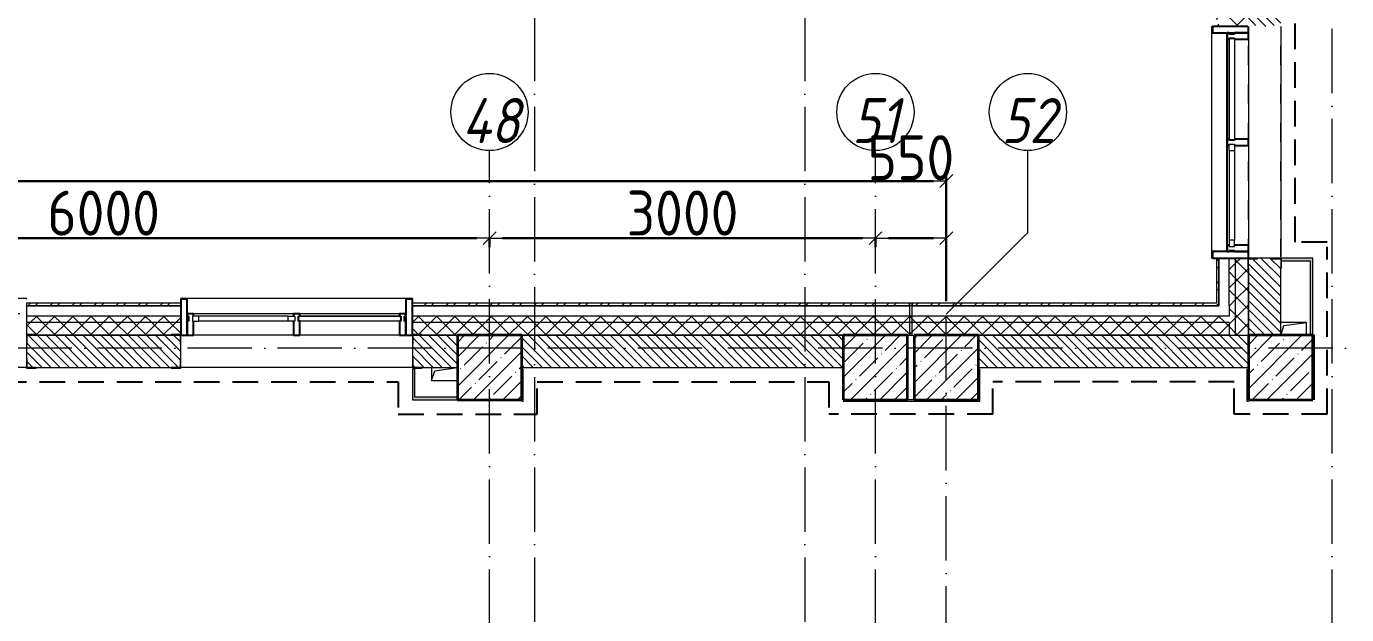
# Model space of a CAD drawing. Header units: millimetres. Extents: x -213536 to 1564669, y -45299 to 942238.
# Drawn here: x -143267 to -133005, y 117113 to 121683 of the extents above; entities that cross this region are included whole.
import ezdxf

# ---------------------------------------------------------------- set-up
doc = ezdxf.new("R2010")
doc.units = ezdxf.units.MM
for name, pattern in [('50_200_ШТРИХ_1Т_ш5_п1_п1_', [700, 500, -100, 0, -100]), ('Штрих короткий', [300, 150, -150]), ('Штриховая _2 мм - 1 мм_', [300, 200, -100])]:
    doc.linetypes.add(name, pattern=pattern)
for name, color, linetype, lineweight in [('0-1', 7, 'Continuous', 5), ('0-2', 7, 'Continuous', 9), ('Импосты витража', 7, 'Continuous', 9), ('Импосты витража-1', 7, 'Continuous', 25), ('Каркас_Импост', 7, 'Continuous', 13), ('Каркас_Импост-1', 7, 'Continuous', 9), ('Несущие колонны', 7, 'Continuous', 9), ('Несущие колонны-1', 7, 'Continuous', 35), ('Обобщенные модели', 7, 'Continuous', 9), ('Общие ребра', 7, 'Continuous', 9), ('Окна', 7, 'Continuous', 9), ('Оси', 7, 'Continuous', 9), ('Оси-1', 7, 'Continuous', 20), ('Оси-2', 7, '50_200_ШТРИХ_1Т_ш5_п1_п1_', 9), ('Остекление-1', 7, 'Continuous', 9), ('Перемычка-1', 7, 'Штрих короткий', 9), ('Размеры', 7, 'Continuous', 15), ('Стены', 7, 'Continuous', 9), ('Стены-1', 7, 'Continuous', 13), ('Штриховка разреза-1', 7, 'Continuous', 9)]:
    doc.layers.add(name, color=color, linetype=linetype, lineweight=lineweight)
doc.layers.add('СТ-1_1', color=7, linetype='Штриховая _2 мм - 1 мм_', lineweight=90, true_color=0x888888)
doc.layers.add('Штриховка разреза-3', color=7, linetype='Continuous', lineweight=9, true_color=0x0080ff)
doc.layers.get('0-2').off()
doc.styles.add('ISOCPEUR_I_1', font='isocpeui.ttf', dxfattribs={"width": 0.85, "height": 2.5})
doc.styles.add('СПДС', font='isocpeur.ttf', dxfattribs={"width": 0.9})
doc.dimstyles.new('Размера А3', dxfattribs={"dimtxt": 200, "dimasz": 100, "dimexe": 70, "dimexo": 100, "dimgap": 20, "dimtad": 1, "dimdec": 0, "dimrnd": 10, "dimzin": 0, "dimdsep": 46, "dimtxsty": 'СПДС', "dimblk": 'ARROWHEAD_6', "dimcen": 1, "dimclrd": 256, "dimclre": 256, "dimclrt": 256, "dimazin": 0, "dimtfac": 1, "dimtdec": 0, "dimtmove": 2, "dimatfit": 3, "dimfxl": 1, "dimtolj": 1, "dimtzin": 0, "dimarcsym": 0})
pattern_1 = [(45, (0, 0), (-70.71068, 70.71068), []), (135, (0, 0), (-70.71068, -70.71068), [])]
pattern_2 = [(135, (0, 0), (-35.35534, -35.35534), [])]
pattern_3 = [(45, (0, 0), (-85.53659, 85.53659), []), (45, (57.02, 0), (-85.53659, 85.53659), [])]

# ---------------------------------------------------------------- blocks, each defined once
blk = doc.blocks.new('BSC_Колонна _Прямоугольная - 500х500-V109-АИ2_02_План отделки стен 2-го этажа _Часть 2_')
at = {"layer": 'Несущие колонны'}
h = blk.add_hatch(dxfattribs=at)
h.set_pattern_fill('FP_108', color=256, style=0, pattern_type=2)
h.set_pattern_definition([(45, (-70950, -11050), (-114.04925, 114.04925), []), (45, (-70835.95, -11050), (-114.04925, 114.04925), [201.613, -40.323, 3.353, -36.97])])
h.paths.add_polyline_path([(-250, -250), (250, -250), (250, 250), (-250, 250)], flags=0)
at = {"layer": 'Несущие колонны-1'}
for p, q in [((250, 250), (-250, 250)), ((-250, 250), (-250, -250)), ((250, -250), (250, 250)), ((-250, -250), (250, -250))]:
    blk.add_line(p, q, dxfattribs=at)
blk = doc.blocks.new('BSC_Колонна _Прямоугольная - 500х500-V125-АИ2_02_План отделки стен 2-го этажа _Часть 2_')
at = {"layer": 'Несущие колонны'}
h = blk.add_hatch(dxfattribs=at)
h.set_pattern_fill('FP_124', color=256, style=0, pattern_type=2)
h.set_pattern_definition([(45, (-74500, -11050), (-114.04925, 114.04925), []), (45, (-74385.95, -11050), (-114.04925, 114.04925), [201.613, -40.323, 3.353, -36.97])])
h.paths.add_polyline_path([(-250, -250), (250, -250), (250, 250), (-250, 250)], flags=0)
at = {"layer": 'Несущие колонны-1'}
for p, q in [((250, 250), (-250, 250)), ((-250, 250), (-250, -250)), ((250, -250), (250, 250)), ((-250, -250), (250, -250))]:
    blk.add_line(p, q, dxfattribs=at)
blk = doc.blocks.new('BSC_Колонна _Прямоугольная - 500х500-V126-АИ2_02_План отделки стен 2-го этажа _Часть 2_')
at = {"layer": 'Несущие колонны'}
h = blk.add_hatch(dxfattribs=at)
h.set_pattern_fill('FP_125', color=256, style=0, pattern_type=2)
h.set_pattern_definition([(45, (-73950, -11050), (-114.04925, 114.04925), []), (45, (-73835.95, -11050), (-114.04925, 114.04925), [201.613, -40.323, 3.353, -36.97])])
h.paths.add_polyline_path([(-250, -250), (250, -250), (250, 250), (-250, 250)], flags=0)
at = {"layer": 'Несущие колонны-1'}
for p, q in [((250, 250), (-250, 250)), ((-250, 250), (-250, -250)), ((250, -250), (250, 250)), ((-250, -250), (250, -250))]:
    blk.add_line(p, q, dxfattribs=at)
blk = doc.blocks.new('BSC_Колонна _Прямоугольная - 500х500-V158-АИ2_02_План отделки стен 2-го этажа _Часть 2_')
at = {"layer": 'Несущие колонны'}
h = blk.add_hatch(dxfattribs=at)
h.set_pattern_fill('FP_153', color=256, style=0, pattern_type=2)
h.set_pattern_definition([(45, (-77100, -11050), (-114.04925, 114.04925), []), (45, (-76985.95, -11050), (-114.04925, 114.04925), [201.613, -40.323, 3.353, -36.97])])
h.paths.add_polyline_path([(-250, -250), (250, -250), (250, 250), (-250, 250)], flags=0)
at = {"layer": 'Несущие колонны-1'}
for p, q in [((250, 250), (-250, 250)), ((-250, 250), (-250, -250)), ((250, -250), (250, 250)), ((-250, -250), (250, -250))]:
    blk.add_line(p, q, dxfattribs=at)
blk = doc.blocks.new('Проем_Дверь_Прямоугольный - 1800х2700h_оконные проемы-25805030-АИ2_02_План отделки стен 2-го этажа _Часть 2_')
at = {"layer": 'Перемычка-1'}
for p, q in [((900, 125), (-900, 125)), ((900, -125), (-900, -125))]:
    blk.add_line(p, q, dxfattribs=at)
blk = doc.blocks.new('PNS_Панель прямоугольная2 - Нр_Стекло - 40мм-26243474-АИ2_02_План отделки стен 2-го этажа _Часть 2_')
at = {"layer": 'Каркас_Импост'}
for p, q in [((-397.5, 0), (-397.5, 40)), ((-397.5, 40), (-347.5, 40)), ((-347.5, 40), (-347.5, 0)), ((397.5, 40), (347.5, 40)), ((347.5, 40), (347.5, 0)), ((397.5, 0), (397.5, 40)), ((-347.5, 0), (-397.5, 0)), ((347.5, 0), (397.5, 0))]:
    blk.add_line(p, q, dxfattribs=at)
at = {"layer": 'Каркас_Импост-1'}
for p, q in [((-347.5, 40), (347.5, 40)), ((-347.5, 0), (347.5, 0))]:
    blk.add_line(p, q, dxfattribs=at)
blk = doc.blocks.new('Прямоугольный импост - Импост структурный с накладкой - 150мм-25647633-АИ2_02_План отделки стен 2-го этажа _Часть 2_')
at = {"layer": 'Импосты витража-1'}
for p, q in [((-25, 0), (-25, 17)), ((-25, 17), (25, 17)), ((-15, 0), (-25, 0)), ((-15, -40), (-15, 0)), ((25, 17), (25, 0)), ((-25, -150), (-25, -40)), ((-25, -40), (-15, -40)), ((25, -40), (25, -150)), ((25, -150), (-25, -150))]:
    blk.add_line(p, q, dxfattribs=at)
blk = doc.blocks.new('Прямоугольный импост - Импост структурный с накладкой - 150мм-25647642-АИ2_02_План отделки стен 2-го этажа _Часть 2_')
at = {"layer": 'Импосты витража'}
for p, q in [((42475, -100), (43250, -100)), ((42475, -267), (43250, -267))]:
    blk.add_line(p, q, dxfattribs=at)
blk = doc.blocks.new('Прямоугольный импост - Импост структурный с накладкой - 150мм-V150-АИ2_02_План отделки стен 2-го этажа _Часть 2_')
at = {"layer": 'Импосты витража-1'}
for p, q in [((-25, 0), (-25, 17)), ((-25, 17), (25, 17)), ((25, 0), (15, 0)), ((15, 0), (15, -40)), ((25, 17), (25, 0)), ((-25, -150), (-25, -40)), ((15, -40), (25, -40)), ((25, -40), (25, -150)), ((25, -150), (-25, -150))]:
    blk.add_line(p, q, dxfattribs=at)
blk = doc.blocks.new('PNS_Панель прямоугольная1 - Нр_Стекло - 40мм-25259299-АИ2_02_План отделки стен 2-го этажа _Часть 2_')
at = {"layer": 'Остекление-1'}
for p, q in [((-387.5, 40), (387.5, 40)), ((-397.5, 0), (397.5, 0)), ((387.5, 0), (-387.5, 0))]:
    blk.add_line(p, q, dxfattribs=at)
blk = doc.blocks.new('Прямоугольный импост - Импост структурный с накладкой - 150мм-25647644-АИ2_02_План отделки стен 2-го этажа _Часть 2_')
at = {"layer": 'Импосты витража-1'}
for p, q in [((-25, 0), (-25, 17)), ((-25, 17), (25, 17)), ((-15, 0), (-25, 0)), ((-15, -40), (-15, 0)), ((25, 0), (15, 0)), ((15, 0), (15, -40)), ((25, 17), (25, 0)), ((-25, -150), (-25, -40)), ((-25, -40), (-15, -40)), ((15, -40), (25, -40)), ((25, -40), (25, -150)), ((25, -150), (-25, -150))]:
    blk.add_line(p, q, dxfattribs=at)
blk = doc.blocks.new('Прямоугольный импост - Откос НВФ_50х280 мм-25993834-АИ2_02_План отделки стен 2-го этажа _Часть 2_')
at = {"layer": 'Импосты витража-1'}
for p, q in [((-50, 130), (0, 130)), ((-50, -150), (-50, 130)), ((0, 130), (0, -144)), ((0, -150), (-50, -150))]:
    blk.add_line(p, q, dxfattribs=at)
blk = doc.blocks.new('Прямоугольный импост - Откос НВФ_50х280 мм-25993838-АИ2_02_План отделки стен 2-го этажа _Часть 2_')
at = {"layer": 'Импосты витража-1'}
for p, q in [((0, 130), (-50, 130)), ((-50, 130), (-50, -150)), ((0, -144), (0, 130)), ((-50, -150), (0, -150))]:
    blk.add_line(p, q, dxfattribs=at)
blk = doc.blocks.new('Фахверк_СКБ_Уголок - 250_2700-27497298-АИ2_02_План отделки стен 2-го этажа _Часть 2_')
at = {"layer": 'Обобщенные модели'}
for p, q in [((200, 181), (125, 181)), ((125, 181), (125, 106)), ((125, 106), (131, 106)), ((131, 106), (131, 175)), ((131, 175), (200, 175)), ((200, 175), (200, 181)), ((131, -6), (125, -6)), ((125, -6), (125, -81)), ((125, -81), (200, -81)), ((131, -75), (131, -6)), ((200, -75), (131, -75)), ((200, -81), (200, -75))]:
    blk.add_line(p, q, dxfattribs=at)
blk = doc.blocks.new('AR_Отверстие прямоугольное _в плите_ - AR_Отверстие прямоугольное _в плите_-V208-АИ2_02_План отделки стен 2-го этажа _Часть 2_')
at = {"layer": 'Обобщенные модели'}
for p, q in [((-100, 50), (-100, -50)), ((-100, -50), (-75, 25)), ((-75, 25), (100, 50)), ((-100, -50), (100, -50))]:
    blk.add_line(p, q, dxfattribs=at)
blk = doc.blocks.new('AR_Отверстие прямоугольное _в плите_ - AR_Отверстие прямоугольное _в плите_-30510712-АИ2_02_План отделки стен 2-го этажа _Часть 2_')
at = {"layer": 'Обобщенные модели'}
for p, q in [((100, 50), (-100, 50)), ((-100, -50), (-75, 25)), ((-75, 25), (100, 50)), ((100, -50), (100, 50))]:
    blk.add_line(p, q, dxfattribs=at)
blk = doc.blocks.new('Отлив_СКБ - Отлив витража_120_НВФ-31885689-АИ2_02_План отделки стен 2-го этажа _Часть 2_')
at = {"layer": 'Окна'}
for p, q in [((0, 113), (0, 120)), ((1800, 120), (0, 120)), ((1800, 120), (1800, 113)), ((50, 2), (1750, 2))]:
    blk.add_line(p, q, dxfattribs=at)
blk = doc.blocks.new('Стены 6 - Стены 4-31195849-АИ2_02_План отделки стен 2-го этажа _Часть 2_')
at = {"layer": 'Стены-1'}
for p, q in [((-1799, 41030), (-1799, 41010)), ((-1549, 41030), (-1799, 41030)), ((-1799, 41010), (-1549, 41010)), ((-1549, 41010), (-1549, 41030))]:
    blk.add_line(p, q, dxfattribs=at)
blk = doc.blocks.new('0125-Р-ОО-Ш2-АР-о_23_10_2024_rvt-1-АИ2_02_План отделки стен 2-го этажа _Часть 2_')
at = {"layer": 'Штриховка разреза-1'}
h = blk.add_hatch(dxfattribs=at)
h.set_pattern_fill('FP_81', color=256, style=0, pattern_type=2)
h.set_pattern_definition(pattern_1)
h.paths.add_polyline_path([(76750, 11300), (76750, 11900), (76700, 11900), (76700, 11300)], flags=0)
h.paths.add_polyline_path([(76750, 13700), (76750, 14150), (76700, 14150), (76700, 13700)], flags=0)
h = blk.add_hatch(dxfattribs=at)
h.set_pattern_fill('FP_81', color=256, style=0, pattern_type=2)
h.set_pattern_definition(pattern_1)
h.paths.add_polyline_path([(76850, 11300), (76850, 11825), (76844, 11825), (76844, 11900), (76750, 11900), (76750, 11300)], flags=0)
h.paths.add_polyline_path([(76750, 13700), (76844, 13700), (76844, 13775), (76850, 13775), (76850, 14150), (76750, 14150), (76750, 13891)], flags=0)
h = blk.add_hatch(dxfattribs=at)
h.set_pattern_fill('FP_2', color=256, style=0, pattern_type=2)
h.set_pattern_definition(pattern_2)
h.paths.add_polyline_path([(77038, 11300), (77100, 11300), (77100, 11894), (77031, 11894), (77031, 11900), (76919, 11900), (76919, 11894), (76850, 11894), (76850, 11300)], flags=0)
h.paths.add_polyline_path([(77031, 13700), (77031, 13706), (77100, 13706), (77100, 14150), (76850, 14150), (76850, 13706), (76919, 13706), (76919, 13700)], flags=0)
h = blk.add_hatch(dxfattribs=at)
h.set_pattern_fill('FP_80', color=256, style=0, pattern_type=2)
h.set_pattern_definition(pattern_3)
h.paths.add_polyline_path([(76600, 11530), (76620, 11530), (76620, 11900), (76600, 11900), (76600, 11550)], flags=0)
h.paths.add_polyline_path([(76620, 13700), (76620, 13980), (76600, 13980), (76600, 13700)], flags=0)
h = blk.add_hatch(dxfattribs=at)
h.set_pattern_fill('FP_80', color=256, style=0, pattern_type=2)
h.set_pattern_definition(pattern_3)
h.paths.add_polyline_path([(74215, 11530), (74215, 11550), (70350, 11550), (70350, 11530), (72378, 11530)], flags=0)
h.paths.add_polyline_path([(68550, 11530), (68550, 11550), (67350, 11550), (67350, 11530), (67719, 11530)], flags=0)
h.paths.add_polyline_path([(65550, 11530), (65550, 11550), (64350, 11550), (64350, 11530), (64923, 11530)], flags=0)
h.paths.add_polyline_path([(62127, 11530), (62550, 11530), (62550, 11550), (61350, 11550), (61350, 11530)], flags=0)
h.paths.add_polyline_path([(58350, 11530), (59550, 11530), (59550, 11550), (58350, 11550)], flags=0)
h.paths.add_polyline_path([(56550, 11530), (56550, 11550), (55350, 11550), (55350, 11530), (56535, 11530)], flags=0)
h.paths.add_polyline_path([(53550, 11530), (53550, 11550), (52350, 11550), (52350, 11530), (53273, 11530)], flags=0)
h.paths.add_polyline_path([(50011, 11530), (50550, 11530), (50550, 11550), (49350, 11550), (49350, 11530)], flags=0)
h.paths.add_polyline_path([(47215, 11530), (47550, 11530), (47550, 11550), (46350, 11550), (46350, 11530), (46749, 11530)], flags=0)
h.paths.add_polyline_path([(44550, 11530), (44550, 11550), (43350, 11550), (43350, 11530), (44419, 11530)], flags=0)
h.paths.add_polyline_path([(40691, 11530), (41550, 11530), (41550, 11550), (40685, 11550), (40685, 11530)], flags=0)
h = blk.add_hatch(dxfattribs=at)
h.set_pattern_fill('FP_80', color=256, style=0, pattern_type=2)
h.set_pattern_definition(pattern_3)
h.paths.add_polyline_path([(76600, 11530), (76600, 11550), (74235, 11550), (74235, 11530), (76106, 11530)], flags=0)
h = blk.add_hatch(dxfattribs=at)
h.set_pattern_fill('FP_81', color=256, style=0, pattern_type=2)
h.set_pattern_definition(pattern_1)
h.paths.add_polyline_path([(76700, 11400), (76700, 11450), (70350, 11450), (70350, 11400), (76106, 11400)], flags=0)
h.paths.add_polyline_path([(67719, 11400), (68550, 11400), (68550, 11450), (67350, 11450), (67350, 11400)], flags=0)
h.paths.add_polyline_path([(64350, 11400), (65550, 11400), (65550, 11450), (64350, 11450)], flags=0)
h.paths.add_polyline_path([(61350, 11400), (62550, 11400), (62550, 11450), (61350, 11450)], flags=0)
h.paths.add_polyline_path([(59331, 11400), (59550, 11400), (59550, 11450), (58350, 11450), (58350, 11400)], flags=0)
h.paths.add_polyline_path([(53550, 11400), (53550, 11450), (52350, 11450), (52350, 11400), (53273, 11400)], flags=0)
h.paths.add_polyline_path([(56535, 11400), (56550, 11400), (56550, 11450), (55350, 11450), (55350, 11400), (55603, 11400)], flags=0)
h.paths.add_polyline_path([(50011, 11400), (50550, 11400), (50550, 11450), (49350, 11450), (49350, 11400)], flags=0)
h.paths.add_polyline_path([(47550, 11400), (47550, 11450), (46350, 11450), (46350, 11400), (47215, 11400)], flags=0)
h.paths.add_polyline_path([(44419, 11400), (44550, 11400), (44550, 11450), (43350, 11450), (43350, 11400), (43487, 11400)], flags=0)
h.paths.add_polyline_path([(41157, 11400), (41550, 11400), (41550, 11450), (40150, 11450), (40150, 11400), (40691, 11400)], flags=0)
h.paths.add_polyline_path([(38350, 11400), (38350, 11450), (37150, 11450), (37150, 11400), (37895, 11400)], flags=0)
h.paths.add_polyline_path([(29350, 11400), (29350, 11450), (26180, 11450), (26180, 11400), (29041, 11400)], flags=0)
h = blk.add_hatch(dxfattribs=at)
h.set_pattern_fill('FP_81', color=256, style=0, pattern_type=2)
h.set_pattern_definition(pattern_1)
h.paths.add_polyline_path([(74200, 11300), (76700, 11300), (76700, 11400), (70350, 11400), (70350, 11306), (70425, 11306), (70425, 11300), (73700, 11300)], flags=0)
h.paths.add_polyline_path([(68475, 11300), (68475, 11306), (68550, 11306), (68550, 11400), (67350, 11400), (67350, 11306), (67425, 11306), (67425, 11300), (67719, 11300)], flags=0)
h.paths.add_polyline_path([(65200, 11300), (65475, 11300), (65475, 11306), (65550, 11306), (65550, 11400), (64350, 11400), (64350, 11306), (64425, 11306), (64425, 11300), (64923, 11300)], flags=0)
h.paths.add_polyline_path([(62127, 11300), (62475, 11300), (62475, 11306), (62550, 11306), (62550, 11400), (61350, 11400), (61350, 11306), (61425, 11306), (61425, 11300), (61700, 11300)], flags=0)
h.paths.add_polyline_path([(58425, 11300), (59475, 11300), (59475, 11306), (59550, 11306), (59550, 11400), (58350, 11400), (58350, 11306), (58425, 11306)], flags=0)
h.paths.add_polyline_path([(55700, 11300), (56475, 11300), (56475, 11306), (56550, 11306), (56550, 11400), (55350, 11400), (55350, 11306), (55425, 11306), (55425, 11300), (55603, 11300)], flags=0)
h.paths.add_polyline_path([(52807, 11300), (53475, 11300), (53475, 11306), (53550, 11306), (53550, 11400), (52350, 11400), (52350, 11306), (52425, 11306), (52425, 11300), (52700, 11300)], flags=0)
h.paths.add_polyline_path([(50011, 11300), (50475, 11300), (50475, 11306), (50550, 11306), (50550, 11400), (49350, 11400), (49350, 11306), (49425, 11306), (49425, 11300)], flags=0)
h.paths.add_polyline_path([(47200, 11300), (47475, 11300), (47475, 11306), (47550, 11306), (47550, 11400), (46350, 11400), (46350, 11306), (46425, 11306), (46425, 11300), (46749, 11300)], flags=0)
h.paths.add_polyline_path([(44475, 11300), (44475, 11306), (44550, 11306), (44550, 11400), (43350, 11400), (43350, 11306), (43425, 11306), (43425, 11300), (44419, 11300)], flags=0)
h.paths.add_polyline_path([(41475, 11300), (41475, 11306), (41550, 11306), (41550, 11400), (40150, 11400), (40150, 11300), (41200, 11300)], flags=0)
h.paths.add_polyline_path([(38275, 11300), (38275, 11306), (38350, 11306), (38350, 11400), (37150, 11400), (37150, 11300), (37895, 11300)], flags=0)
h.paths.add_polyline_path([(29275, 11300), (29275, 11306), (29350, 11306), (29350, 11400), (26180, 11400), (26180, 11300), (29041, 11300)], flags=0)
h = blk.add_hatch(dxfattribs=at)
h.set_pattern_fill('FP_2', color=256, style=0, pattern_type=2)
h.set_pattern_definition(pattern_2)
h.paths.add_polyline_path([(70425, 11050), (70700, 11050), (70700, 11300), (70356, 11300), (70356, 11231), (70350, 11231), (70350, 11119), (70356, 11119), (70356, 11050)], flags=0)
h.paths.add_polyline_path([(68544, 11050), (68544, 11119), (68550, 11119), (68550, 11231), (68544, 11231), (68544, 11300), (67356, 11300), (67356, 11231), (67350, 11231), (67350, 11119), (67356, 11119), (67356, 11050), (68475, 11050)], flags=0)
h.paths.add_polyline_path([(65475, 11050), (65544, 11050), (65544, 11119), (65550, 11119), (65550, 11231), (65544, 11231), (65544, 11300), (65200, 11300), (65200, 11050)], flags=0)
h = blk.add_hatch(dxfattribs=at)
h.set_pattern_fill('FP_2', color=256, style=0, pattern_type=2)
h.set_pattern_definition(pattern_2)
h.paths.add_polyline_path([(73700, 11050), (73700, 11300), (71200, 11300), (71200, 11050), (72378, 11050)], flags=0)
h = blk.add_hatch(dxfattribs=at)
h.set_pattern_fill('FP_2', color=256, style=0, pattern_type=2)
h.set_pattern_definition(pattern_2)
h.paths.add_polyline_path([(76106, 11050), (76850, 11050), (76850, 11300), (74750, 11300), (74750, 11050)], flags=0)
at = {"layer": 'Общие ребра'}
for p, q in [((76620, 11530), (76620, 11900)), ((76620, 11900), (76620, 11530)), ((76700, 11530), (76700, 11900)), ((76750, 11300), (76750, 11900)), ((76850, 11825), (76850, 11300)), ((76850, 11300), (76850, 11825)), ((76700, 11530), (76700, 11450)), ((68550, 11450), (67350, 11450)), ((68550, 11400), (67350, 11400)), ((76700, 11450), (70350, 11450)), ((76700, 11400), (70350, 11400)), ((76700, 11400), (76700, 11300)), ((67425, 11300), (68475, 11300)), ((68475, 11300), (67425, 11300)), ((70425, 11300), (70700, 11300)), ((70700, 11300), (70425, 11300)), ((76700, 11300), (76750, 11300)), ((76750, 11300), (76850, 11300))]:
    blk.add_line(p, q, dxfattribs=at)
at = {"layer": 'Стены'}
for p, q in [((77100, 13700), (77100, 11900)), ((67350, 11050), (65550, 11050)), ((70350, 11050), (68550, 11050))]:
    blk.add_line(p, q, dxfattribs=at)
at = {"layer": 'Стены-1'}
for p, q in [((76600, 11900), (76600, 11550)), ((76620, 11900), (76600, 11900)), ((76844, 11900), (76620, 11900)), ((77031, 11900), (76919, 11900)), ((77100, 11300), (77100, 11825)), ((68550, 11550), (67350, 11550)), ((67350, 11550), (67350, 11530)), ((68550, 11530), (67350, 11530)), ((67350, 11530), (67350, 11306)), ((67350, 11530), (68550, 11530)), ((68550, 11530), (68550, 11550)), ((68550, 11306), (68550, 11530)), ((74215, 11550), (70350, 11550)), ((70350, 11550), (70350, 11530)), ((76620, 11530), (70350, 11530)), ((70350, 11530), (70350, 11306)), ((70350, 11530), (74215, 11530)), ((74215, 11530), (74215, 11550)), ((76600, 11550), (74235, 11550)), ((74235, 11550), (74235, 11530)), ((74235, 11530), (76600, 11530)), ((76600, 11530), (76620, 11530)), ((71200, 11300), (73700, 11300)), ((73700, 11300), (71200, 11300)), ((74200, 11300), (74250, 11300)), ((74750, 11300), (76700, 11300)), ((76700, 11300), (74750, 11300)), ((67350, 11231), (67350, 11119)), ((68550, 11119), (68550, 11231)), ((70350, 11231), (70350, 11119)), ((67425, 11050), (68475, 11050)), ((70425, 11050), (70700, 11050)), ((71200, 11050), (73700, 11050)), ((74750, 11050), (76850, 11050))]:
    blk.add_line(p, q, dxfattribs=at)
at = {"layer": '0-2'}
for name, p, rotation in [('Отлив_СКБ - Отлив витража_120_НВФ-31885689-АИ2_02_План отделки стен 2-го этажа _Часть 2_', (76683, 11900), 90), ('Прямоугольный импост - Откос НВФ_50х280 мм-25993838-АИ2_02_План отделки стен 2-го этажа _Часть 2_', (76700, 13700), 89.99999999999659), ('Проем_Дверь_Прямоугольный - 1800х2700h_оконные проемы-25805030-АИ2_02_План отделки стен 2-го этажа _Часть 2_', (76975, 12800), 269.9999999999999), ('Прямоугольный импост - Импост структурный с накладкой - 150мм-25647642-АИ2_02_План отделки стен 2-го этажа _Часть 2_', (76950, 56075), 269.9999999999988), ('PNS_Панель прямоугольная1 - Нр_Стекло - 40мм-25259299-АИ2_02_План отделки стен 2-го этажа _Часть 2_', (76700, 13212), 269.9999999999966), ('Прямоугольный импост - Импост структурный с накладкой - 150мм-25647642-АИ2_02_План отделки стен 2-го этажа _Часть 2_', (76950, 55250), 269.9999999999988), ('PNS_Панель прямоугольная2 - Нр_Стекло - 40мм-26243474-АИ2_02_План отделки стен 2-го этажа _Часть 2_', (76700, 12387), 269.9999999999966), ('Фахверк_СКБ_Уголок - 250_2700-27497298-АИ2_02_План отделки стен 2-го этажа _Часть 2_', (76925, 12025), 269.9999999999999), ('Стены 6 - Стены 4-31195849-АИ2_02_План отделки стен 2-го этажа _Часть 2_', (115245, 13099), 89.9999999999999), ('PNS_Панель прямоугольная2 - Нр_Стекло - 40мм-26243474-АИ2_02_План отделки стен 2-го этажа _Часть 2_', (69038, 11450), 180), ('Прямоугольный импост - Импост структурный с накладкой - 150мм-25647642-АИ2_02_План отделки стен 2-го этажа _Часть 2_', (111900, 11200), 180), ('PNS_Панель прямоугольная1 - Нр_Стекло - 40мм-25259299-АИ2_02_План отделки стен 2-го этажа _Часть 2_', (69863, 11450), 180), ('Прямоугольный импост - Импост структурный с накладкой - 150мм-25647642-АИ2_02_План отделки стен 2-го этажа _Часть 2_', (112725, 11200), 180), ('Проем_Дверь_Прямоугольный - 1800х2700h_оконные проемы-25805030-АИ2_02_План отделки стен 2-го этажа _Часть 2_', (66450, 11175), 180), ('Фахверк_СКБ_Уголок - 250_2700-27497298-АИ2_02_План отделки стен 2-го этажа _Часть 2_', (68675, 11225), 180)]:
    blk.add_blockref(name, p, dxfattribs=dict(at, rotation=rotation))
at = {"layer": '0-2', "extrusion": (0, 0, -1), "rotation": 270.0000000000034}
for name, p in [('Прямоугольный импост - Импост структурный с накладкой - 150мм-25647644-АИ2_02_План отделки стен 2-го этажа _Часть 2_', (-76700, 13625)), ('Прямоугольный импост - Импост структурный с накладкой - 150мм-25647633-АИ2_02_План отделки стен 2-го этажа _Часть 2_', (-76700, 12800)), ('Прямоугольный импост - Откос НВФ_50х280 мм-25993834-АИ2_02_План отделки стен 2-го этажа _Часть 2_', (-76700, 11900)), ('Прямоугольный импост - Импост структурный с накладкой - 150мм-V150-АИ2_02_План отделки стен 2-го этажа _Часть 2_', (-76700, 11975))]:
    blk.add_blockref(name, p, dxfattribs=at)
at = {"layer": '0-2'}
for name, p in [('Отлив_СКБ - Отлив витража_120_НВФ-31885689-АИ2_02_План отделки стен 2-го этажа _Часть 2_', (65550, 11467)), ('Отлив_СКБ - Отлив витража_120_НВФ-31885689-АИ2_02_План отделки стен 2-го этажа _Часть 2_', (68550, 11467)), ('Прямоугольный импост - Откос НВФ_50х280 мм-25993838-АИ2_02_План отделки стен 2-го этажа _Часть 2_', (70350, 11450)), ('AR_Отверстие прямоугольное _в плите_ - AR_Отверстие прямоугольное _в плите_-30510712-АИ2_02_План отделки стен 2-го этажа _Часть 2_', (77200, 11350)), ('Фахверк_СКБ_Уголок - 250_2700-27497298-АИ2_02_План отделки стен 2-го этажа _Часть 2_', (67225, 11125)), ('Проем_Дверь_Прямоугольный - 1800х2700h_оконные проемы-25805030-АИ2_02_План отделки стен 2-го этажа _Часть 2_', (69450, 11175)), ('Фахверк_СКБ_Уголок - 250_2700-27497298-АИ2_02_План отделки стен 2-го этажа _Часть 2_', (70225, 11125)), ('BSC_Колонна _Прямоугольная - 500х500-V109-АИ2_02_План отделки стен 2-го этажа _Часть 2_', (70950, 11050)), ('BSC_Колонна _Прямоугольная - 500х500-V126-АИ2_02_План отделки стен 2-го этажа _Часть 2_', (73950, 11050)), ('BSC_Колонна _Прямоугольная - 500х500-V125-АИ2_02_План отделки стен 2-го этажа _Часть 2_', (74500, 11050)), ('BSC_Колонна _Прямоугольная - 500х500-V158-АИ2_02_План отделки стен 2-го этажа _Часть 2_', (77100, 11050)), ('AR_Отверстие прямоугольное _в плите_ - AR_Отверстие прямоугольное _в плите_-V208-АИ2_02_План отделки стен 2-го этажа _Часть 2_', (70600, 11000))]:
    blk.add_blockref(name, p, dxfattribs=at)
at = {"layer": '0-2', "extrusion": (0, 0, -1)}
for name, p in [('Прямоугольный импост - Откос НВФ_50х280 мм-25993834-АИ2_02_План отделки стен 2-го этажа _Часть 2_', (-68550, 11450)), ('Прямоугольный импост - Импост структурный с накладкой - 150мм-V150-АИ2_02_План отделки стен 2-го этажа _Часть 2_', (-68625, 11450)), ('Прямоугольный импост - Импост структурный с накладкой - 150мм-25647633-АИ2_02_План отделки стен 2-го этажа _Часть 2_', (-69450, 11450)), ('Прямоугольный импост - Импост структурный с накладкой - 150мм-25647644-АИ2_02_План отделки стен 2-го этажа _Часть 2_', (-70275, 11450))]:
    blk.add_blockref(name, p, dxfattribs=at)
blk = doc.blocks.new('Ось сетки - Круг_Ø6_00__ISO-2_5_0_9K_-16731441-АИ2_02_План отделки стен 2-го этажа _Часть 2_')
at = {"layer": 'Оси-1'}
blk.add_circle((0, 0), 3, dxfattribs=at)
blk = doc.blocks.new('ARROWHEAD_6')
at = {"color": 0, "linetype": 'Continuous'}
for p, q in [((0, 0), (-1, 0)), ((-0.5, -0.5), (0.5, 0.5))]:
    blk.add_line(p, q, dxfattribs=at)
blk = doc.blocks.new('*D3083')
at = {"layer": 'Defpoints', "color": 0, "transparency": 16777216}
for p in [(271196, 224976), (277196, 224976), (277196, 224870)]:
    blk.add_point(p, dxfattribs=at)
at = {"layer": 'Размеры', "lineweight": -2, "transparency": 16777216}
for p, q in [((271196, 224876), (271196, 224800)), ((271296, 224870), (277096, 224870)), ((277196, 224876), (277196, 224800))]:
    blk.add_line(p, q, dxfattribs=at)
at = {"layer": 'Размеры', "lineweight": -2, "transparency": 16777216, "xscale": 100, "yscale": 100, "zscale": 100, "rotation": 180}
blk.add_blockref('ARROWHEAD_6', (271196, 224870), dxfattribs=at)
at = {"layer": 'Размеры', "lineweight": -2, "transparency": 16777216, "xscale": 100, "yscale": 100, "zscale": 100}
blk.add_blockref('ARROWHEAD_6', (277196, 224870), dxfattribs=at)
at = {"layer": 'Размеры', "lineweight": 25, "transparency": 16777216, "insert": (274196, 225065), "char_height": 350, "width": 2.49, "attachment_point": 5, "style": 'СПДС'}
blk.add_mtext('\\A1;6000', dxfattribs=at)
blk = doc.blocks.new('*D3084')
at = {"layer": 'Defpoints', "color": 0, "transparency": 16777216}
for p in [(277196, 224976), (280196, 224976), (280196, 224870)]:
    blk.add_point(p, dxfattribs=at)
at = {"layer": 'Размеры', "lineweight": -2, "transparency": 16777216}
for p, q in [((277196, 224876), (277196, 224800)), ((277296, 224870), (280096, 224870)), ((280196, 224876), (280196, 224800))]:
    blk.add_line(p, q, dxfattribs=at)
at = {"layer": 'Размеры', "lineweight": -2, "transparency": 16777216, "xscale": 100, "yscale": 100, "zscale": 100, "rotation": 180}
blk.add_blockref('ARROWHEAD_6', (277196, 224870), dxfattribs=at)
at = {"layer": 'Размеры', "lineweight": -2, "transparency": 16777216, "xscale": 100, "yscale": 100, "zscale": 100}
blk.add_blockref('ARROWHEAD_6', (280196, 224870), dxfattribs=at)
at = {"layer": 'Размеры', "lineweight": 25, "transparency": 16777216, "insert": (278696, 225065), "char_height": 350, "width": 2.49, "attachment_point": 5, "style": 'СПДС'}
blk.add_mtext('\\A1;3000', dxfattribs=at)
blk = doc.blocks.new('*D3085')
at = {"layer": 'Defpoints', "color": 0, "transparency": 16777216}
for p in [(280196, 224976), (280746, 224870), (280746, 224280)]:
    blk.add_point(p, dxfattribs=at)
at = {"layer": 'Размеры', "lineweight": -2, "transparency": 16777216}
for p, q in [((280196, 224876), (280196, 224800)), ((280296, 224870), (280646, 224870)), ((280746, 224380), (280746, 224940))]:
    blk.add_line(p, q, dxfattribs=at)
at = {"layer": 'Размеры', "lineweight": -2, "transparency": 16777216, "xscale": 100, "yscale": 100, "zscale": 100, "rotation": 180}
blk.add_blockref('ARROWHEAD_6', (280196, 224870), dxfattribs=at)
at = {"layer": 'Размеры', "lineweight": -2, "transparency": 16777216, "xscale": 100, "yscale": 100, "zscale": 100}
blk.add_blockref('ARROWHEAD_6', (280746, 224870), dxfattribs=at)
at = {"layer": 'Размеры', "lineweight": 25, "transparency": 16777216, "insert": (280471, 225495), "char_height": 350, "width": 1.87, "attachment_point": 5, "style": 'СПДС'}
blk.add_mtext('\\A1;550', dxfattribs=at)
blk = doc.blocks.new('*D3086')
at = {"layer": 'Defpoints', "color": 0, "transparency": 16777216}
for p in [(234646, 225420), (280746, 225314), (280746, 224280)]:
    blk.add_point(p, dxfattribs=at)
at = {"layer": 'Размеры', "lineweight": -2, "transparency": 16777216}
for p, q in [((280746, 224380), (280746, 225384)), ((234646, 225320), (234646, 225244)), ((234746, 225314), (280646, 225314))]:
    blk.add_line(p, q, dxfattribs=at)
at = {"layer": 'Размеры', "lineweight": -2, "transparency": 16777216, "xscale": 100, "yscale": 100, "zscale": 100, "rotation": 180}
blk.add_blockref('ARROWHEAD_6', (234646, 225314), dxfattribs=at)
at = {"layer": 'Размеры', "lineweight": -2, "transparency": 16777216, "xscale": 100, "yscale": 100, "zscale": 100}
blk.add_blockref('ARROWHEAD_6', (280746, 225314), dxfattribs=at)
at = {"layer": 'Размеры', "lineweight": 25, "transparency": 16777216, "insert": (257696, 225509), "char_height": 350, "width": 3, "attachment_point": 5, "style": 'СПДС'}
blk.add_mtext('\\A1;46100', dxfattribs=at)
blk = doc.blocks.new('Оси1')
at = {"layer": 'Оси-2'}
for p, q in [((277545.6, 264395.4), (277545.6, 211864.5)), ((279645.6, 264395.4), (279645.6, 211864.5)), ((283745.6, 210594.5), (283745.6, 227065.2)), ((277195.6, 210594.5), (277195.6, 225549.9)), ((280195.6, 210594.5), (280195.6, 225549.9)), ((280745.6, 211864.5), (280745.6, 224279.9)), ((312453.9, 224015.2), (203926.8, 224015.2))]:
    blk.add_line(p, q, dxfattribs=at)
at = {"layer": 'Оси-1', "xscale": 99.99999999999993, "yscale": 99.99999999999993, "zscale": 99.99999999999993}
for p in [(277195.6, 225849.9), (280195.6, 225849.9), (281380.6, 225849.9)]:
    blk.add_blockref('Ось сетки - Круг_Ø6_00__ISO-2_5_0_9K_-16731441-АИ2_02_План отделки стен 2-го этажа _Часть 2_', p, dxfattribs=at)
at = {"layer": 'Оси', "char_height": 350, "attachment_point": 1, "style": 'ISOCPEUR_I_1'}
for s, insert, width in [('48', (276981.7, 225958.6), 425.696), ('51', (280014.5, 225958.6), 346.329), ('52', (281175.7, 225958.6), 404.05)]:
    blk.add_mtext(s, dxfattribs=dict(at, insert=insert, width=width))
at = {"layer": 'Размеры', "lineweight": 25}
for base, p1, p2, picture, middle in [((280745.6, 225313.5), (234645.6, 225419.6), (280745.6, 224279.9), '*D3086', (257695.6, 225508.5)), ((280745.6, 224869.7), (280195.6, 224975.8), (280745.6, 224279.9), '*D3085', (280470.6, 225494.7)), ((277195.6, 224869.7), (271195.6, 224975.8), (277195.6, 224975.8), '*D3083', (274195.6, 225064.7)), ((280195.6, 224869.7), (277195.6, 224975.8), (280195.6, 224975.8), '*D3084', (278695.6, 225064.7))]:
    dim = blk.add_linear_dim(base=base, p1=p1, p2=p2, dimstyle='Размера А3', override={"dimtxt": 350}, dxfattribs=at)
    dim.commit()
    dim.dimension.update_dxf_attribs({"geometry": picture, "text_midpoint": middle})

msp = doc.modelspace()

# ---------------------------------------------------------------- hatches: boundary and pattern name
at = {"layer": 'Штриховка разреза-3'}
for points in [[(-133287, 119862.8), (-133287, 119882.8), (-133511, 119882.8), (-133511, 119862.8)], [(-133267, 119282.8), (-133267, 119882.8), (-133287, 119882.8), (-133287, 119282.8)], [(-140247, 118802.8), (-140247, 119020.8), (-140267, 119020.8), (-140267, 118802.8)], [(-140102.5, 118782.8), (-139917, 118782.8), (-139917, 118802.8), (-140267, 118802.8), (-140267, 118782.8)]]:
    msp.add_hatch(color=256, dxfattribs=at).paths.add_polyline_path(points, flags=0)

# ---------------------------------------------------------------- linework, layer by layer
at = {"layer": 'Оси'}
for p, q in [((-135482, 120082.5), (-135482, 120717.5)), ((-136117, 119447.5), (-135482, 120082.5))]:
    msp.add_line(p, q, dxfattribs=at)
at = {"layer": 'СТ-1_1', "lineweight": 25}
for p, q in [((-133405, 120005.3), (-133405, 122005.3)), ((-133155, 120005.3), (-133405, 120005.3)), ((-133155, 118670.8), (-133155, 119970.8)), ((-144965, 118920.8), (-140377, 118920.8)), ((-140377, 118920.8), (-140377, 118670.8)), ((-139297, 118670.8), (-139297, 118920.8)), ((-139297, 118920.8), (-137029, 118920.8)), ((-137029, 118920.8), (-137029, 118670.8)), ((-135755, 118670.8), (-135755, 118920.8)), ((-133879, 118920.8), (-135755, 118920.8)), ((-133879, 118670.8), (-133879, 118920.8)), ((-140377, 118670.8), (-139297, 118670.8)), ((-135755, 118670.8), (-137029, 118670.8)), ((-133155, 118670.8), (-133879, 118670.8))]:
    msp.add_line(p, q, dxfattribs=at)
at = {"layer": 'Стены-1'}
for p, q in [((-133267, 119882.8), (-133505, 119882.8)), ((-133267, 119282.8), (-133267, 119882.8)), ((-133511, 119862.8), (-133287, 119862.8)), ((-133287, 119862.8), (-133287, 119282.8)), ((-133255, 119282.8), (-133267, 119282.8)), ((-133255, 118782.8), (-133255, 119282.8)), ((-140247, 119020.8), (-140267, 119020.8)), ((-140267, 119020.8), (-140267, 118782.8)), ((-140247, 118802.8), (-140247, 119020.8)), ((-139405, 119032.8), (-139417, 119032.8)), ((-139405, 118770.8), (-139405, 119020.8)), ((-135855, 118770.8), (-135855, 119020.8)), ((-133779, 119020.8), (-133779, 118770.8)), ((-140267, 118782.8), (-139917, 118782.8)), ((-139917, 118802.8), (-140247, 118802.8)), ((-139917, 118782.8), (-139917, 118802.8)), ((-139417, 118802.8), (-139417, 118782.8)), ((-139417, 118770.8), (-139405, 118770.8)), ((-136917, 118782.8), (-136917, 118802.8)), ((-136917, 118770.8), (-135855, 118770.8)), ((-136417, 118802.8), (-136417, 118782.8)), ((-136367, 118782.8), (-136417, 118782.8)), ((-133779, 118770.8), (-133767, 118770.8))]:
    msp.add_line(p, q, dxfattribs=at)

# ---------------------------------------------------------------- block references
at = {"color": 2, "lineweight": 30}
msp.add_blockref('Оси1', (-416862.6, -104832.4), dxfattribs=at)
at = {"layer": '0-1'}
msp.add_blockref('0125-Р-ОО-Ш2-АР-о_23_10_2024_rvt-1-АИ2_02_План отделки стен 2-го этажа _Часть 2_', (-210617, 107982.8), dxfattribs=at)

doc.saveas('drawing.dxf')
